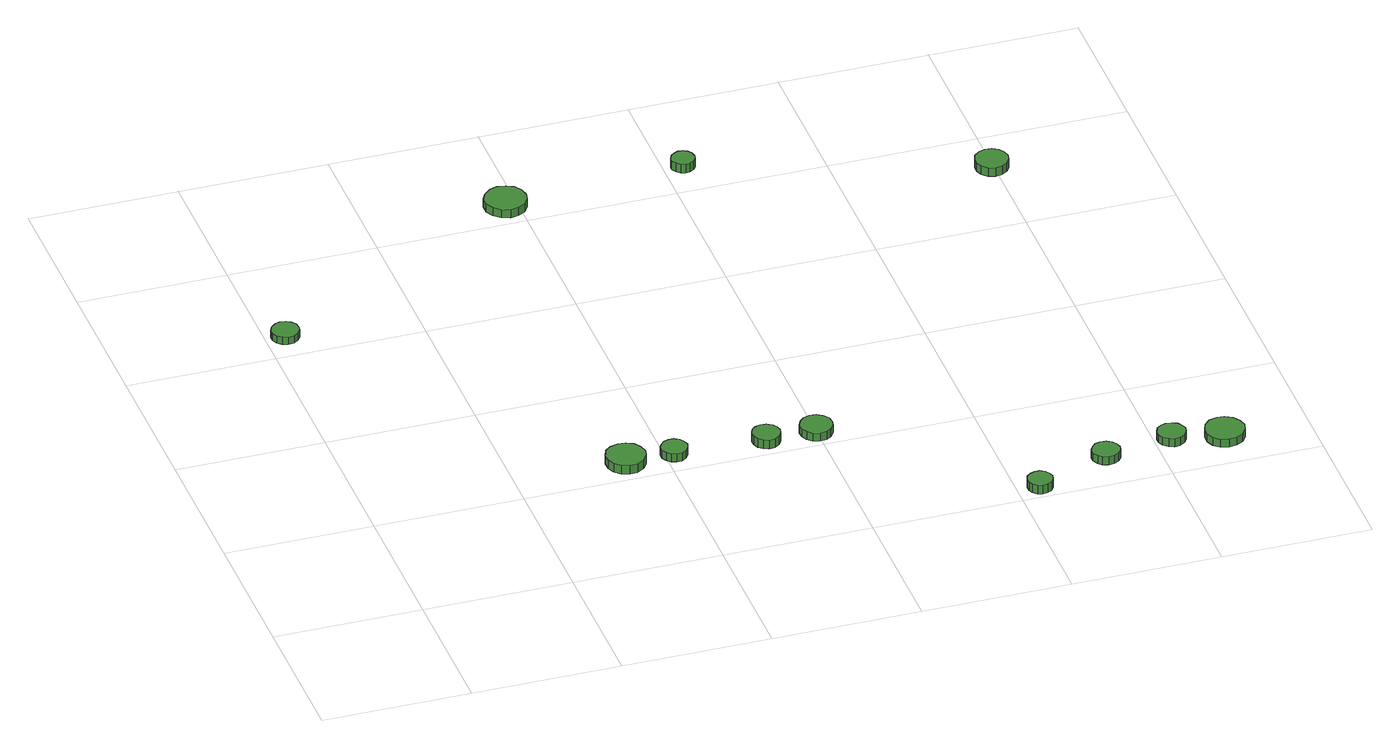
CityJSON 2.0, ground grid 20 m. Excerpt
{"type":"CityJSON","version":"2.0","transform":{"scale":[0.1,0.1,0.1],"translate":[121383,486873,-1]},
"CityObjects":{
"tree1":{"type":"SolitaryVegetationObject","attributes":{"function":"something"},"geometry":[{"type":"MultiSurface","lod":"1","boundaries":[[[0,1,2,3,4,5,6,7,8,9,10,11,12,13,14]],[[15,16,17,18,19,20,21,22,23,24,25,26,27,28,29]],[[0,29,28,1]],[[1,28,27,2]],[[2,27,26,3]],[[3,26,25,4]],[[4,25,24,5]],[[5,24,23,6]],[[6,23,22,7]],[[7,22,21,8]],[[8,21,20,9]],[[9,20,19,10]],[[10,19,18,11]],[[11,18,17,12]],[[12,17,16,13]],[[13,16,15,14]],[[14,15,29,0]]]}]},
"tree2":{"type":"SolitaryVegetationObject","attributes":{"function":"something"},"geometry":[{"type":"MultiSurface","lod":"1","boundaries":[[[30,31,32,33,34,35,36,37,38,39,40,41,42,43,44]],[[45,46,47,48,49,50,51,52,53,54,55,56,57,58,59]],[[30,59,58,31]],[[31,58,57,32]],[[32,57,56,33]],[[33,56,55,34]],[[34,55,54,35]],[[35,54,53,36]],[[36,53,52,37]],[[37,52,51,38]],[[38,51,50,39]],[[39,50,49,40]],[[40,49,48,41]],[[41,48,47,42]],[[42,47,46,43]],[[43,46,45,44]],[[44,45,59,30]]]}]},
"tree3":{"type":"SolitaryVegetationObject","attributes":{"function":"something"},"geometry":[{"type":"MultiSurface","lod":"1","boundaries":[[[60,61,62,63,64,65,66,67,68,69,70,71,72,73,74]],[[75,76,77,78,79,80,81,82,83,84,85,86,87,88,89]],[[60,89,88,61]],[[61,88,87,62]],[[62,87,86,63]],[[63,86,85,64]],[[64,85,84,65]],[[65,84,83,66]],[[66,83,82,67]],[[67,82,81,68]],[[68,81,80,69]],[[69,80,79,70]],[[70,79,78,71]],[[71,78,77,72]],[[72,77,76,73]],[[73,76,75,74]],[[74,75,89,60]]]}]},
"tree4":{"type":"SolitaryVegetationObject","attributes":{"function":"something"},"geometry":[{"type":"MultiSurface","lod":"1","boundaries":[[[90,91,92,93,94,95,96,97,98,99,100,101,102,103,104]],[[105,106,107,108,109,110,111,112,113,114,115,116,117,118,119]],[[90,119,118,91]],[[91,118,117,92]],[[92,117,116,93]],[[93,116,115,94]],[[94,115,114,95]],[[95,114,113,96]],[[96,113,112,97]],[[97,112,111,98]],[[98,111,110,99]],[[99,110,109,100]],[[100,109,108,101]],[[101,108,107,102]],[[102,107,106,103]],[[103,106,105,104]],[[104,105,119,90]]]}]},
"tree5":{"type":"SolitaryVegetationObject","attributes":{"function":"something"},"geometry":[{"type":"MultiSurface","lod":"1","boundaries":[[[120,121,122,123,124,125,126,127,128,129,130,131,132,133,134]],[[135,136,137,138,139,140,141,142,143,144,145,146,147,148,149]],[[120,149,148,121]],[[121,148,147,122]],[[122,147,146,123]],[[123,146,145,124]],[[124,145,144,125]],[[125,144,143,126]],[[126,143,142,127]],[[127,142,141,128]],[[128,141,140,129]],[[129,140,139,130]],[[130,139,138,131]],[[131,138,137,132]],[[132,137,136,133]],[[133,136,135,134]],[[134,135,149,120]]]}]},
"tree6":{"type":"SolitaryVegetationObject","attributes":{"function":"something"},"geometry":[{"type":"MultiSurface","lod":"1","boundaries":[[[150,151,152,153,154,155,156,157,158,159,160,161,162,163,164]],[[165,166,167,168,169,170,171,172,173,174,175,176,177,178,179]],[[150,179,178,151]],[[151,178,177,152]],[[152,177,176,153]],[[153,176,175,154]],[[154,175,174,155]],[[155,174,173,156]],[[156,173,172,157]],[[157,172,171,158]],[[158,171,170,159]],[[159,170,169,160]],[[160,169,168,161]],[[161,168,167,162]],[[162,167,166,163]],[[163,166,165,164]],[[164,165,179,150]]]}]},
"tree7":{"type":"SolitaryVegetationObject","attributes":{"function":"something"},"geometry":[{"type":"MultiSurface","lod":"1","boundaries":[[[180,181,182,183,184,185,186,187,188,189,190,191,192,193,194]],[[195,196,197,198,199,200,201,202,203,204,205,206,207,208,209]],[[180,209,208,181]],[[181,208,207,182]],[[182,207,206,183]],[[183,206,205,184]],[[184,205,204,185]],[[185,204,203,186]],[[186,203,202,187]],[[187,202,201,188]],[[188,201,200,189]],[[189,200,199,190]],[[190,199,198,191]],[[191,198,197,192]],[[192,197,196,193]],[[193,196,195,194]],[[194,195,209,180]]]}]},
"tree8":{"type":"SolitaryVegetationObject","attributes":{"function":"something"},"geometry":[{"type":"MultiSurface","lod":"1","boundaries":[[[210,211,212,213,214,215,216,217,218,219,220,221,222,223,224]],[[225,226,227,228,229,230,231,232,233,234,235,236,237,238,239]],[[210,239,238,211]],[[211,238,237,212]],[[212,237,236,213]],[[213,236,235,214]],[[214,235,234,215]],[[215,234,233,216]],[[216,233,232,217]],[[217,232,231,218]],[[218,231,230,219]],[[219,230,229,220]],[[220,229,228,221]],[[221,228,227,222]],[[222,227,226,223]],[[223,226,225,224]],[[224,225,239,210]]]}]},
"tree9":{"type":"SolitaryVegetationObject","attributes":{"function":"something"},"geometry":[{"type":"MultiSurface","lod":"1","boundaries":[[[240,241,242,243,244,245,246,247,248,249,250,251,252,253,254]],[[255,256,257,258,259,260,261,262,263,264,265,266,267,268,269]],[[240,269,268,241]],[[241,268,267,242]],[[242,267,266,243]],[[243,266,265,244]],[[244,265,264,245]],[[245,264,263,246]],[[246,263,262,247]],[[247,262,261,248]],[[248,261,260,249]],[[249,260,259,250]],[[250,259,258,251]],[[251,258,257,252]],[[252,257,256,253]],[[253,256,255,254]],[[254,255,269,240]]]}]},
"tree10":{"type":"SolitaryVegetationObject","attributes":{"function":"something"},"geometry":[{"type":"MultiSurface","lod":"1","boundaries":[[[270,271,272,273,274,275,276,277,278,279,280,281,282,283,284]],[[285,286,287,288,289,290,291,292,293,294,295,296,297,298,299]],[[270,299,298,271]],[[271,298,297,272]],[[272,297,296,273]],[[273,296,295,274]],[[274,295,294,275]],[[275,294,293,276]],[[276,293,292,277]],[[277,292,291,278]],[[278,291,290,279]],[[279,290,289,280]],[[280,289,288,281]],[[281,288,287,282]],[[282,287,286,283]],[[283,286,285,284]],[[284,285,299,270]]]}]},
"tree11":{"type":"SolitaryVegetationObject","attributes":{"function":"something"},"geometry":[{"type":"MultiSurface","lod":"1","boundaries":[[[300,301,302,303,304,305,306,307,308,309,310,311,312,313,314]],[[315,316,317,318,319,320,321,322,323,324,325,326,327,328,329]],[[300,329,328,301]],[[301,328,327,302]],[[302,327,326,303]],[[303,326,325,304]],[[304,325,324,305]],[[305,324,323,306]],[[306,323,322,307]],[[307,322,321,308]],[[308,321,320,309]],[[309,320,319,310]],[[310,319,318,311]],[[311,318,317,312]],[[312,317,316,313]],[[313,316,315,314]],[[314,315,329,300]]]}]},
"tree12":{"type":"SolitaryVegetationObject","attributes":{"function":"something"},"geometry":[{"type":"MultiSurface","lod":"1","boundaries":[[[330,331,332,333,334,335,336,337,338,339,340,341,342,343,344]],[[345,346,347,348,349,350,351,352,353,354,355,356,357,358,359]],[[330,359,358,331]],[[331,358,357,332]],[[332,357,356,333]],[[333,356,355,334]],[[334,355,354,335]],[[335,354,353,336]],[[336,353,352,337]],[[337,352,351,338]],[[338,351,350,339]],[[339,350,349,340]],[[340,349,348,341]],[[341,348,347,342]],[[342,347,346,343]],[[343,346,345,344]],[[344,345,359,330]]]}]}
},
"vertices":[
[45,645,17],[44,652,17],[39,658,17],[33,662,17],[25,663,17],[18,660,17],[12,655,17],[9,648,17],[9,641,17],[12,634,17],[18,629,17],[25,626,17],[33,627,17],[39,631,17],[44,637,17],[44,637,6],[39,631,6],[33,627,6],[25,626,6],[18,629,6],[12,634,6],[9,641,6],[9,648,6],[12,655,6],[18,660,6],[25,663,6],[33,662,6],[39,658,6],[44,652,6],[45,645,6],
[371,226,27],[368,237,27],[362,246,27],[352,251,27],[342,252,27],[331,249,27],[323,242,27],[319,232,27],[319,221,27],[323,211,27],[331,204,27],[342,200,27],[352,201,27],[362,207,27],[368,216,27],[368,216,14],[362,207,14],[352,201,14],[342,200,14],[331,204,14],[323,211,14],[319,221,14],[319,232,14],[323,242,14],[331,249,14],[342,252,14],[352,251,14],[362,246,14],[368,237,14],[371,226,14],
[427,227,25],[425,234,25],[421,240,25],[414,244,25],[407,244,25],[400,242,25],[395,237,25],[392,231,25],[392,223,25],[395,217,25],[400,212,25],[407,210,25],[414,210,25],[421,214,25],[425,220,25],[425,220,13],[421,214,13],[414,210,13],[407,210,13],[400,212,13],[395,217,13],[392,223,13],[392,231,13],[395,237,13],[400,242,13],[407,244,13],[414,244,13],[421,240,13],[425,234,13],[427,227,13],
[549,222,25],[547,229,25],[543,235,25],[536,239,25],[528,240,25],[521,238,25],[515,233,25],[512,226,25],[512,218,25],[515,211,25],[521,206,25],[528,203,25],[536,204,25],[543,208,25],[547,214,25],[547,214,12],[543,208,12],[536,204,12],[528,203,12],[521,206,12],[515,211,12],[512,218,12],[512,226,12],[515,233,12],[521,238,12],[528,240,12],[536,239,12],[543,235,12],[547,229,12],[549,222,12],
[408,828,27],[406,839,27],[399,849,27],[389,854,27],[378,856,27],[367,852,27],[358,844,27],[353,834,27],[353,822,27],[358,812,27],[367,804,27],[378,800,27],[389,802,27],[399,807,27],[406,817,27],[406,817,15],[399,807,15],[389,802,15],[378,800,15],[367,804,15],[358,812,15],[353,822,15],[353,834,15],[358,844,15],[367,852,15],[378,856,15],[389,854,15],[399,849,15],[406,839,15],[408,828,15],
[618,222,23],[617,231,23],[611,238,23],[604,243,23],[595,244,23],[586,241,23],[580,235,23],[576,227,23],[576,218,23],[580,210,23],[586,204,23],[595,201,23],[604,202,23],[611,206,23],[617,214,23],[617,214,11],[611,206,11],[604,202,11],[595,201,11],[586,204,11],[580,210,11],[576,218,11],[576,227,11],[580,235,11],[586,241,11],[595,244,11],[604,243,11],[611,238,11],[617,231,11],[618,222,11],
[847,22,20],[845,28,20],[841,34,20],[835,38,20],[828,38,20],[822,36,20],[816,31,20],[814,25,20],[814,18,20],[816,12,20],[822,7,20],[828,5,20],[835,6,20],[841,9,20],[845,15,20],[845,15,7],[841,9,7],[835,6,7],[828,5,7],[822,7,7],[816,12,7],[814,18,7],[814,25,7],[816,31,7],[822,36,7],[828,38,7],[835,38,7],[841,34,7],[845,28,7],[847,22,7],
[640,851,23],[639,857,23],[635,863,23],[629,866,23],[623,867,23],[617,864,23],[612,860,23],[609,854,23],[609,848,23],[612,842,23],[617,837,23],[623,835,23],[629,836,23],[635,839,23],[639,844,23],[639,844,10],[635,839,10],[629,836,10],[623,835,10],[617,837,10],[612,842,10],[609,848,10],[609,854,10],[612,860,10],[617,864,10],[623,867,10],[629,866,10],[635,863,10],[639,857,10],[640,851,10],
[949,60,19],[947,67,19],[943,73,19],[936,77,19],[928,78,19],[921,76,19],[916,71,19],[912,64,19],[912,56,19],[916,49,19],[921,44,19],[928,42,19],[936,43,19],[943,46,19],[947,52,19],[947,52,7],[943,46,7],[936,43,7],[928,42,7],[921,44,7],[916,49,7],[912,56,7],[912,64,7],[916,71,7],[921,76,7],[928,78,7],[936,77,7],[943,73,7],[947,67,7],[949,60,7],
[1041,74,19],[1039,81,19],[1035,88,19],[1028,91,19],[1020,92,19],[1013,90,19],[1007,85,19],[1004,78,19],[1004,70,19],[1007,63,19],[1013,58,19],[1020,55,19],[1028,56,19],[1035,60,19],[1039,66,19],[1039,66,7],[1035,60,7],[1028,56,7],[1020,55,7],[1013,58,7],[1007,63,7],[1004,70,7],[1004,78,7],[1007,85,7],[1013,90,7],[1020,92,7],[1028,91,7],[1035,88,7],[1039,81,7],[1041,74,7],
[1115,59,19],[1112,69,19],[1106,78,19],[1096,84,19],[1086,85,19],[1075,82,19],[1067,74,19],[1063,64,19],[1063,53,19],[1067,43,19],[1075,36,19],[1086,33,19],[1096,34,19],[1106,39,19],[1112,48,19],[1112,48,7],[1106,39,7],[1096,34,7],[1086,33,7],[1075,36,7],[1067,43,7],[1063,53,7],[1063,64,7],[1067,74,7],[1075,82,7],[1086,85,7],[1096,84,7],[1106,78,7],[1112,69,7],[1115,59,7],
[1018,728,23],[1016,737,23],[1011,744,23],[1003,749,23],[994,750,23],[985,747,23],[978,741,23],[975,733,23],[975,724,23],[978,715,23],[985,709,23],[994,706,23],[1003,707,23],[1011,712,23],[1016,719,23],[1016,719,10],[1011,712,10],[1003,707,10],[994,706,10],[985,709,10],[978,715,10],[975,724,10],[975,733,10],[978,741,10],[985,747,10],[994,750,10],[1003,749,10],[1011,744,10],[1016,737,10],[1018,728,10]
]}
